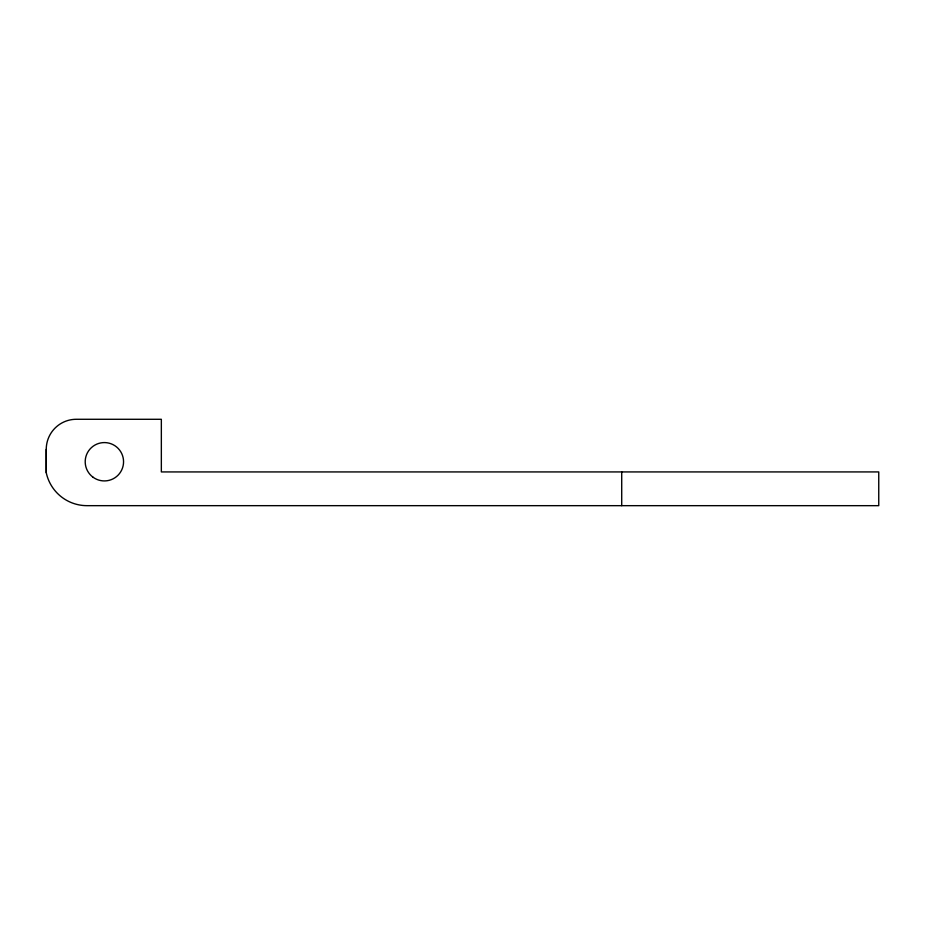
<?xml version="1.0" encoding="UTF-8"?>
<svg xmlns="http://www.w3.org/2000/svg" width="925" height="925" viewBox="0 0 925 925"><rect width="100%" height="100%" fill="white"/><g stroke="black" fill="none" stroke-linecap="round" stroke-linejoin="round"><path stroke-width="1.39" d="M46.25 472.71L46.25 449.342A30.062 30.062 0 0 1 76.312 419.279L161.343 419.291L161.343 471.935L878.75 471.923L878.75 505.674L86.985 505.663A41.66 41.66 0 0 1 46.25 472.698L46.25 449.342M621.716 471.923L621.716 505.674M93.02 477.208A19.182 19.182 0 0 0 123.441 463.864A19.182 19.182 0 0 0 96.686 444.185A19.182 19.182 0 0 0 93.02 477.208"/></g></svg>
